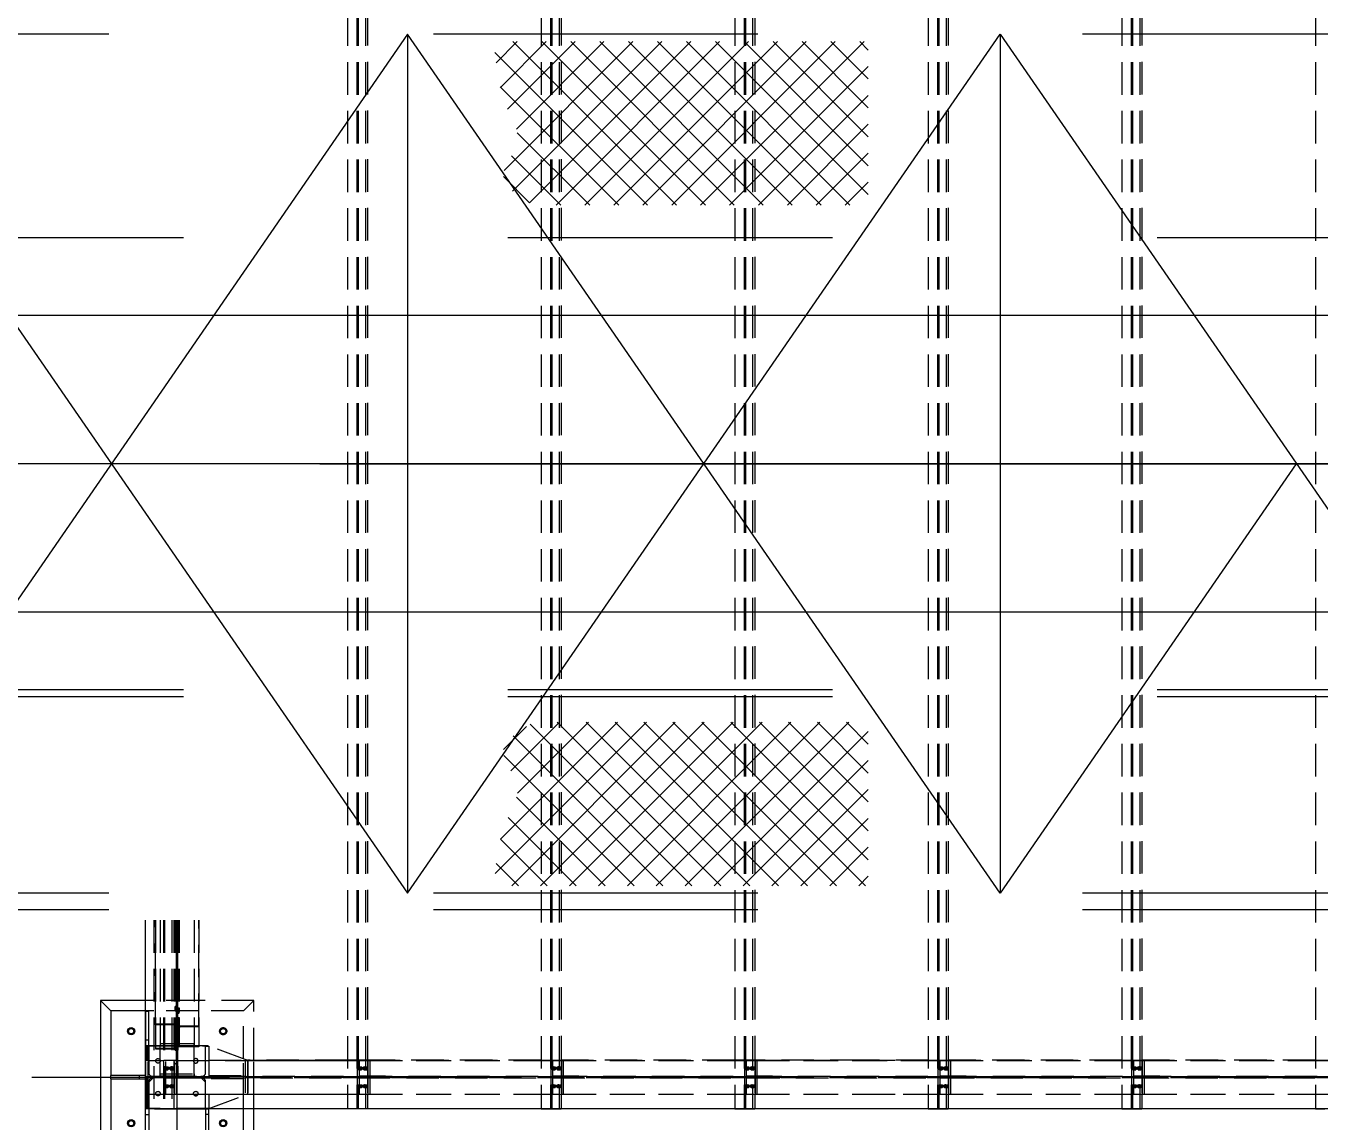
# Model space of a CAD drawing. Header units: millimetres. Extents: x 0 to 42050, y 0 to 29700.
# Drawn here: x 34969 to 35602, y 21353 to 21889 of the extents above; entities that cross this region are included whole.
import ezdxf

# ---------------------------------------------------------------- set-up
doc = ezdxf.new("R2010")
doc.units = ezdxf.units.MM
doc.header["$LTSCALE"] = 50
for name, pattern in [('CENTER2', [28.575, 19.05, -3.175, 3.175, -3.175]), ('HIDDEN2', [4.7625, 3.175, -1.5875]), ('PHANTOM2', [31.75, 15.875, -3.175, 3.175, -3.175, 3.175, -3.175])]:
    doc.linetypes.add(name, pattern=pattern)
for name, color, linetype in [('ESTRUTURA EXISTENTE', 7, 'Continuous'), ('EXISTENTE', 8, 'PHANTOM2'), ('SDM', 7, 'Continuous'), ('TC1', 8, 'CENTER2'), ('TDM', 2, 'Continuous'), ('TR', 7, 'Continuous')]:
    doc.layers.add(name, color=color, linetype=linetype)
doc.layers.add('HIDDEN', color=8, linetype='HIDDEN2', transparency=0.4)
pattern_1 = [(45, (-62428.823, -3999.764), (-7.0710678, 7.0710678), []), (135, (-62428.823, -3999.764), (-7.0710678, -7.0710678), [])]

# ---------------------------------------------------------------- blocks, each defined once
blk = doc.blocks.new('A$C0860f657')
at = {"layer": 'HIDDEN'}
for p, q in [((-19616.5, 3748.7), (-19616.5, -2559.3)), ((-19570.7, 3748.7), (-19570.7, -2559.3)), ((-19565.6, 3748.7), (-19565.6, -2559.3)), ((-19564.4, 3748.7), (-19564.4, -2559.3)), ((-19528.9, 3748.7), (-19528.9, -2559.3)), ((-18669.8, 3748.7), (-18669.8, -2559.3)), ((-18623.9, 3748.7), (-18623.9, -2559.3)), ((-18618.8, 3748.7), (-18618.8, -2559.3)), ((-18617.6, 3748.7), (-18617.6, -2559.3)), ((-18582.1, 3748.7), (-18582.1, -2559.3)), ((-17723, 3748.7), (-17723, -2559.3)), ((-17677.1, 3748.7), (-17677.1, -2559.3)), ((-17672.1, 3748.7), (-17672.1, -2559.3)), ((-17670.8, 3748.7), (-17670.8, -2559.3)), ((-17635.3, 3748.7), (-17635.3, -2559.3)), ((-16776.2, 3748.7), (-16776.2, -2559.3)), ((-16730.4, 3748.7), (-16730.4, -2559.3)), ((-16725.3, 3748.7), (-16725.3, -2559.3)), ((-16724.1, 3748.7), (-16724.1, -2559.3)), ((-16688.5, 3748.7), (-16688.5, -2559.3)), ((-15829.4, 3748.7), (-15829.4, -2559.3)), ((-15783.6, 3748.7), (-15783.6, -2559.3)), ((-15778.5, 3748.7), (-15778.5, -2559.3)), ((-15777.3, 3748.7), (-15777.3, -2559.3)), ((-15741.8, 3748.7), (-15741.8, -2559.3)), ((-14882.6, 3748.7), (-14882.6, -2559.3)), ((-19518.6, 3512.2), (-19518.6, -2322.8)), ((-18571.8, 3512.2), (-18571.8, -2322.8)), ((-17625, 3512.2), (-17625, -2322.8)), ((-16678.2, 3512.2), (-16678.2, -2322.8)), ((-15731.4, 3512.2), (-15731.4, -2322.8)), ((-20563.3, -1637.5), (-20563.3, -2559.3)), ((-20555.4, -2148.4), (-20555.4, -1637.5)), ((-20555.4, -1637.5), (-20555.4, -2265.7)), ((-20533.3, -1637.5), (-20533.3, -2241.3)), ((-20517.5, -1637.5), (-20517.5, -2559.3)), ((-20512.4, -1637.5), (-20512.4, -2559.3)), ((-20511.2, -1637.5), (-20511.2, -2559.3)), ((-20475.7, -1637.5), (-20475.7, -2559.3)), ((-20465.4, -1637.5), (-20465.4, -2322.8)), ((-20460.2, -1637.5), (-20460.2, -2338.6)), ((-20453.8, -2148.4), (-20453.8, -1637.5)), ((-20453.8, -2400.4), (-20453.8, -1637.5)), ((-20453.6, -1637.5), (-20453.6, -2383.9)), ((-20446, -2398.9), (-20446, -1637.5)), ((-20445.9, -2232.3), (-20445.9, -1637.5)), ((-20445.9, -1637.5), (-20445.9, -2400.4)), ((-20439.5, -1637.5), (-20439.5, -2247.3)), ((-20366.3, -1637.5), (-20366.3, -2249.8)), ((-20366.3, -1637.5), (-20366.3, -2241.3)), ((-20344.3, -2154.4), (-20344.3, -1637.5)), ((-20344.3, -1637.5), (-20344.3, -2154.4)), ((-20453.8, -1723.6), (-20445.9, -1723.6)), ((-20453.8, -1787.9), (-20445.9, -1787.9)), ((-20453.8, -1832.4), (-20445.9, -1832.4)), ((-20453.8, -1885.4), (-20445.9, -1885.4)), ((-20453.8, -1896.6), (-20445.9, -1896.6)), ((-20453.8, -1901), (-20445.9, -1901)), ((-20453.8, -1949.6), (-20445.9, -1949.6)), ((-20453.8, -1982.8), (-20460.2, -1982.8)), ((-20453.8, -2004.8), (-20460.2, -2004.8)), ((-20445.9, -1982.8), (-20453.8, -1982.8)), ((-20453.8, -1994.2), (-20445.9, -1994.2)), ((-20445.9, -2004.8), (-20453.8, -2004.8)), ((-20445.9, -2016.2), (-20453.8, -2016.2)), ((-20563.3, -2030.3), (-20605.5, -2030.3)), ((-20563.3, -2080.3), (-20605.5, -2080.3)), ((-20604.1, -2081.8), (-20588.2, -2081.8)), ((-20604.1, -2081.8), (-20604.1, -2222.8)), ((-20588.2, -2222.8), (-20588.2, -2081.8)), ((-20344.3, -2030.3), (-20563.3, -2030.3)), ((-20344.3, -2080.3), (-20563.3, -2080.3)), ((-20453.8, -2059.9), (-20460.2, -2059.9)), ((-20453.8, -2081.9), (-20460.2, -2081.9)), ((-20457, -2070.5), (-20453.8, -2070.5)), ((-20453.8, -2058.4), (-20445.9, -2058.4)), ((-20445.9, -2059.9), (-20453.8, -2059.9)), ((-20445.9, -2066.7), (-20453.8, -2066.7)), ((-20445.9, -2081.9), (-20453.8, -2081.9)), ((-20445.9, -2088.7), (-20453.8, -2088.7)), ((-20445.9, -2066.7), (-20439.5, -2066.7)), ((-20445.9, -2088.7), (-20439.5, -2088.7)), ((-20074.8, -2030.3), (-20344.3, -2030.3)), ((-20124.8, -2080.3), (-20344.3, -2080.3)), ((-20124.8, -2080.3), (-20074.8, -2030.3)), ((-20124.8, -2315.1), (-20124.8, -2080.3)), ((-20074.8, -2321.8), (-20074.8, -2030.3)), ((-20453.8, -2148.4), (-20555.4, -2148.4)), ((-20552.2, -2143.5), (-20466.6, -2143.5)), ((-20453.8, -2091.6), (-20439.5, -2091.6)), ((-20445.9, -2093.4), (-20453.8, -2093.4)), ((-20453.8, -2113.6), (-20439.5, -2113.6)), ((-20445.9, -2143.8), (-20453.8, -2143.8)), ((-20445.9, -2143.8), (-20439.5, -2143.8)), ((-20445.9, -2175.5), (-20460.2, -2175.5)), ((-20445.9, -2197.5), (-20460.2, -2197.5)), ((-20445.9, -2165.8), (-20453.8, -2165.8)), ((-20453.8, -2168.7), (-20439.5, -2168.7)), ((-20453.8, -2190.7), (-20439.5, -2190.7)), ((-20445.9, -2208.7), (-20453.8, -2208.7)), ((-20445.9, -2154.4), (-20366.3, -2154.4)), ((-20445.9, -2165.8), (-20439.5, -2165.8)), ((-20445.9, -2179.3), (-20442.7, -2179.3)), ((-20366.3, -2159.3), (-20433.1, -2159.3)), ((-20366.3, -2154.4), (-20344.3, -2154.4)), ((-20347.5, -2159.3), (-20366.3, -2159.3)), ((-20344.3, -2154.4), (-20344.3, -2156.9)), ((-20344.3, -2156.9), (-20344.3, -2251.3)), ((-20604.1, -2222.8), (-20588.2, -2222.8)), ((-20604.1, -2222.8), (-20604.1, -2252.8)), ((-20604.1, -2252.8), (-20603.8, -2252.8)), ((-20591.1, -2251.3), (-20603.8, -2251.3)), ((-20603.8, -2322.8), (-20603.8, -2251.3)), ((-20563.3, -2251.3), (-20603.8, -2251.3)), ((-20603.8, -2557.8), (-20603.8, -2252.8)), ((-20603.8, -2252.8), (-20603.8, -2252.8)), ((-20603.8, -2252.8), (-20588.4, -2252.8)), ((-20596.1, -2251.3), (-20563.3, -2251.3)), ((-20596.1, -2559.3), (-20596.1, -2251.3)), ((-20591.1, -2251.3), (-20591.1, -2322.8)), ((-20588.4, -2252.8), (-20588.4, -2384.3)), ((-20588.4, -2252.8), (-20588.2, -2252.8)), ((-20588.2, -2251.3), (-20588.2, -2222.8)), ((-20588.2, -2252.8), (-20588.2, -2251.3)), ((-20563.3, -2251.3), (-20298.8, -2251.3)), ((-20465.4, -2251.3), (-20563.3, -2251.3)), ((-20555.4, -2263.2), (-20453.8, -2263.2)), ((-20466.6, -2268.1), (-20552.2, -2268.1)), ((-20465.4, -2241.3), (-20533.3, -2241.3)), ((-20533.3, -2241.3), (-20533.3, -2251.3)), ((-20533.3, -2398.9), (-20533.3, -2251.3)), ((-20366.3, -2241.3), (-20465.4, -2241.3)), ((-20298.8, -2251.3), (-20465.4, -2251.3)), ((-20445.9, -2252.6), (-20460.2, -2252.6)), ((-20445.9, -2274.6), (-20460.2, -2274.6)), ((-20442.7, -2232.3), (-20445.9, -2232.3)), ((-20344.3, -2257.1), (-20445.9, -2257.1)), ((-20433.1, -2252.2), (-20347.5, -2252.2)), ((-20366.3, -2251.3), (-20366.3, -2241.3)), ((-20366.3, -2251.3), (-20366.3, -2249.8)), ((-20366.3, -2398.9), (-20366.3, -2251.3)), ((-20344.3, -2251.3), (-20344.3, -2257.1)), ((-20311.2, -2252.8), (-20295.8, -2252.8)), ((-20311.2, -2384.3), (-20311.2, -2252.8)), ((-20103.8, -2322.8), (-20298.8, -2251.3)), ((-20103.8, -2322.8), (-20298.8, -2251.3)), ((-20295.8, -2252.8), (-20295.8, -2557.8)), ((-20603.8, -2321.8), (-20591.1, -2321.8)), ((-20591.1, -2322.8), (-20603.8, -2322.8)), ((-20603.8, -2487.8), (-20603.8, -2322.8)), ((-20591.1, -2322.8), (-20563.3, -2322.8)), ((-20591.1, -2487.8), (-20591.1, -2322.8)), ((-20591.1, -2487.8), (-20591.1, -2322.8)), ((-20563.3, -2322.8), (-20514.4, -2322.8)), ((-20514.4, -2487.8), (-20514.4, -2322.8)), ((-20505.5, -2322.8), (-20514.4, -2322.8)), ((-20505.5, -2487.8), (-20505.5, -2322.8)), ((-20453.4, -2322.8), (-20505.5, -2322.8)), ((-20465.4, -2322.8), (-20465.4, -2487.8)), ((-20462.3, -2487.8), (-20462.3, -2322.8)), ((-20453.8, -2341.1), (-20457, -2341.1)), ((-20453.4, -2322.8), (-19616.5, -2322.8)), ((-20453.4, -2400.6), (-20453.4, -2322.8)), ((-20366.3, -2322.8), (-20366.3, -2317.3)), ((-20295.8, -2321.8), (-20103.8, -2321.8)), ((-20124.8, -2495.5), (-20124.8, -2315.1)), ((-20116.5, -2322.8), (-20116.5, -2487.8)), ((-20103.8, -2321.8), (-20106.5, -2321.8)), ((-19616.5, -2321.8), (-20103.8, -2321.8)), ((-20103.8, -2322.8), (-20103.8, -2321.8)), ((-20103.8, -2321.8), (-19616.5, -2321.8)), ((-20103.8, -2322.8), (-19616.5, -2322.8)), ((-20103.8, -2322.8), (-20103.8, -2322.8)), ((-20103.8, -2322.8), (-20103.8, -2487.8)), ((-20103.8, -2487.8), (-20103.8, -2322.8)), ((-20074.8, -2488.8), (-20074.8, -2321.8)), ((-19518.6, -2321.8), (-19616.5, -2321.8)), ((-19616.5, -2322.8), (-19518.6, -2322.8)), ((-19567.6, -2487.8), (-19567.6, -2322.8)), ((-19558.7, -2322.8), (-19567.6, -2322.8)), ((-19558.7, -2487.8), (-19558.7, -2322.8)), ((-19506.6, -2322.8), (-19558.7, -2322.8)), ((-18669.8, -2321.8), (-19518.6, -2321.8)), ((-19518.6, -2321.8), (-18669.8, -2321.8)), ((-19518.6, -2322.8), (-18669.8, -2322.8)), ((-19518.6, -2322.8), (-19518.6, -2487.8)), ((-19515.5, -2487.8), (-19515.5, -2322.8)), ((-19506.6, -2322.8), (-18669.8, -2322.8)), ((-19506.6, -2400.6), (-19506.6, -2322.8)), ((-18669.8, -2321.8), (-18571.8, -2321.8)), ((-18669.8, -2322.8), (-18571.8, -2322.8)), ((-18620.8, -2487.8), (-18620.8, -2322.8)), ((-18611.9, -2322.8), (-18620.8, -2322.8)), ((-18611.9, -2487.8), (-18611.9, -2322.8)), ((-18559.8, -2322.8), (-18611.9, -2322.8)), ((-17723, -2321.8), (-18571.8, -2321.8)), ((-18571.8, -2321.8), (-17723, -2321.8)), ((-18571.8, -2322.8), (-17723, -2322.8)), ((-18571.8, -2322.8), (-18571.8, -2487.8)), ((-18568.7, -2487.8), (-18568.7, -2322.8)), ((-18559.8, -2322.8), (-17723, -2322.8)), ((-18559.8, -2400.6), (-18559.8, -2322.8)), ((-17625, -2321.8), (-17723, -2321.8)), ((-17723, -2322.8), (-17625, -2322.8)), ((-17674, -2487.8), (-17674, -2322.8)), ((-17665.1, -2322.8), (-17674, -2322.8)), ((-17665.1, -2487.8), (-17665.1, -2322.8)), ((-17613, -2322.8), (-17665.1, -2322.8)), ((-17097.3, -2321.8), (-17625, -2321.8)), ((-17625, -2321.8), (-17097.3, -2321.8)), ((-17625, -2322.8), (-16776.2, -2322.8)), ((-17625, -2322.8), (-17625, -2487.8)), ((-17621.9, -2487.8), (-17621.9, -2322.8)), ((-17613, -2322.8), (-16776.2, -2322.8)), ((-17613, -2400.6), (-17613, -2322.8)), ((-16776.2, -2321.8), (-17097.3, -2321.8)), ((-17097.3, -2321.8), (-16776.2, -2321.8)), ((-16776.2, -2321.8), (-16678.2, -2321.8)), ((-16776.2, -2322.8), (-16678.2, -2322.8)), ((-16727.3, -2487.8), (-16727.3, -2322.8)), ((-16718.3, -2322.8), (-16727.3, -2322.8)), ((-16718.3, -2487.8), (-16718.3, -2322.8)), ((-16666.2, -2322.8), (-16718.3, -2322.8)), ((-15829.4, -2321.8), (-16678.2, -2321.8)), ((-16678.2, -2321.8), (-15829.4, -2321.8)), ((-16678.2, -2322.8), (-15829.4, -2322.8)), ((-16678.2, -2322.8), (-16678.2, -2487.8)), ((-16675.1, -2487.8), (-16675.1, -2322.8)), ((-16666.2, -2322.8), (-15829.4, -2322.8)), ((-16666.2, -2400.6), (-16666.2, -2322.8)), ((-15829.4, -2321.8), (-15731.4, -2321.8)), ((-15829.4, -2322.8), (-15731.4, -2322.8)), ((-15780.5, -2487.8), (-15780.5, -2322.8)), ((-15771.5, -2322.8), (-15780.5, -2322.8)), ((-15771.5, -2487.8), (-15771.5, -2322.8)), ((-15719.4, -2322.8), (-15771.5, -2322.8)), ((-14882.6, -2321.8), (-15731.4, -2321.8)), ((-15731.4, -2321.8), (-14882.6, -2321.8)), ((-15731.4, -2322.8), (-14882.6, -2322.8)), ((-15731.4, -2322.8), (-15731.4, -2487.8)), ((-15728.4, -2487.8), (-15728.4, -2322.8)), ((-15719.4, -2322.8), (-14882.6, -2322.8)), ((-15719.4, -2400.6), (-15719.4, -2322.8)), ((-14882.6, -2321.8), (-14784.7, -2321.8)), ((-14882.6, -2322.8), (-14784.7, -2322.8)), ((-20603.8, -2397.4), (-20633.8, -2397.4)), ((-20591.1, -2402.2), (-8765.5, -2402.2)), ((-20386.6, -2402.2), (-20591.1, -2402.2)), ((-20572.3, -2400.4), (-20327.3, -2400.4)), ((-20533.3, -2388.9), (-20366.3, -2388.9)), ((-20533.3, -2398.9), (-20366.3, -2398.9)), ((-20509, -2354.6), (-20495.3, -2354.6)), ((-20509, -2368.6), (-20495.3, -2368.6)), ((-20505.5, -2410.1), (-20505.5, -2400.6)), ((-20477.3, -2400.6), (-20505.5, -2400.6)), ((-20483.4, -2354.6), (-20469.7, -2354.6)), ((-20483.4, -2368.6), (-20469.7, -2368.6)), ((-20477.3, -2410.1), (-20477.3, -2400.6)), ((-20388.4, -2400.6), (-20477.3, -2400.6)), ((-20445.9, -2400.4), (-20453.8, -2400.4)), ((-20453.6, -2383.9), (-20453.6, -2391)), ((-20446, -2383.9), (-20453.6, -2383.9)), ((-20453.6, -2391), (-20453.6, -2398.9)), ((-20453.4, -2410.1), (-20453.4, -2400.6)), ((-20446, -2391), (-20446, -2383.9)), ((-20446, -2398.9), (-20446, -2391)), ((-20388.4, -2410.1), (-20388.4, -2400.6)), ((-20378.2, -2400.6), (-20388.4, -2400.6)), ((-20386.6, -2402.1), (-20386.6, -2408.5)), ((-20116.5, -2402.1), (-20386.6, -2402.1)), ((-20378.2, -2410.1), (-20378.2, -2400.6)), ((-20366.3, -2388.9), (-20366.3, -2398.9)), ((-20295.8, -2397.4), (-20124.8, -2397.4)), ((-20295.8, -2401.5), (-20287.9, -2401.5)), ((-20287.9, -2401.5), (-20280.8, -2401.5)), ((-8920.3, -2401.5), (-20280.8, -2401.5)), ((-20280.8, -2401.5), (-20280.8, -2409.1)), ((-20265.8, -2413.3), (-20265.8, -2397.4)), ((-19562.3, -2354.6), (-19548.5, -2354.6)), ((-19562.3, -2368.6), (-19548.5, -2368.6)), ((-19558.7, -2410.1), (-19558.7, -2400.6)), ((-19530.5, -2400.6), (-19558.7, -2400.6)), ((-19536.6, -2354.6), (-19522.9, -2354.6)), ((-19536.6, -2368.6), (-19522.9, -2368.6)), ((-19530.5, -2410.1), (-19530.5, -2400.6)), ((-19441.7, -2400.6), (-19530.5, -2400.6)), ((-19506.6, -2410.1), (-19506.6, -2400.6)), ((-19441.7, -2410.1), (-19441.7, -2400.6)), ((-19431.4, -2400.6), (-19441.7, -2400.6)), ((-19431.4, -2410.1), (-19431.4, -2400.6)), ((-18615.5, -2354.6), (-18601.8, -2354.6)), ((-18615.5, -2368.6), (-18601.8, -2368.6)), ((-18611.9, -2410.1), (-18611.9, -2400.6)), ((-18583.7, -2400.6), (-18611.9, -2400.6)), ((-18589.8, -2354.6), (-18576.1, -2354.6)), ((-18589.8, -2368.6), (-18576.1, -2368.6)), ((-18583.7, -2410.1), (-18583.7, -2400.6)), ((-18494.9, -2400.6), (-18583.7, -2400.6)), ((-18559.8, -2410.1), (-18559.8, -2400.6)), ((-18494.9, -2410.1), (-18494.9, -2400.6)), ((-18484.6, -2400.6), (-18494.9, -2400.6)), ((-18484.6, -2410.1), (-18484.6, -2400.6)), ((-17668.7, -2354.6), (-17655, -2354.6)), ((-17668.7, -2368.6), (-17655, -2368.6)), ((-17665.1, -2410.1), (-17665.1, -2400.6)), ((-17636.9, -2400.6), (-17665.1, -2400.6)), ((-17643, -2354.6), (-17629.3, -2354.6)), ((-17643, -2368.6), (-17629.3, -2368.6)), ((-17636.9, -2410.1), (-17636.9, -2400.6)), ((-17548.1, -2400.6), (-17636.9, -2400.6)), ((-17613, -2410.1), (-17613, -2400.6)), ((-17548.1, -2410.1), (-17548.1, -2400.6)), ((-17537.8, -2400.6), (-17548.1, -2400.6)), ((-17537.8, -2410.1), (-17537.8, -2400.6)), ((-16721.9, -2354.6), (-16708.2, -2354.6)), ((-16721.9, -2368.6), (-16708.2, -2368.6)), ((-16718.3, -2410.1), (-16718.3, -2400.6)), ((-16690.1, -2400.6), (-16718.3, -2400.6)), ((-16696.2, -2354.6), (-16682.5, -2354.6)), ((-16696.2, -2368.6), (-16682.5, -2368.6)), ((-16690.1, -2410.1), (-16690.1, -2400.6)), ((-16601.3, -2400.6), (-16690.1, -2400.6)), ((-16666.2, -2410.1), (-16666.2, -2400.6)), ((-16601.3, -2410.1), (-16601.3, -2400.6)), ((-16591, -2400.6), (-16601.3, -2400.6)), ((-16591, -2410.1), (-16591, -2400.6)), ((-15775.1, -2354.6), (-15761.4, -2354.6)), ((-15775.1, -2368.6), (-15761.4, -2368.6)), ((-15771.5, -2410.1), (-15771.5, -2400.6)), ((-15743.4, -2400.6), (-15771.5, -2400.6)), ((-15749.5, -2354.6), (-15735.8, -2354.6)), ((-15749.5, -2368.6), (-15735.8, -2368.6)), ((-15743.4, -2410.1), (-15743.4, -2400.6)), ((-15654.5, -2400.6), (-15743.4, -2400.6)), ((-15719.4, -2410.1), (-15719.4, -2400.6)), ((-15654.5, -2410.1), (-15654.5, -2400.6)), ((-15644.2, -2400.6), (-15654.5, -2400.6)), ((-15644.2, -2410.1), (-15644.2, -2400.6)), ((-20633.8, -2413.3), (-20603.8, -2413.3)), ((-8765.5, -2408.4), (-20591.1, -2408.4)), ((-20588.4, -2430.3), (-20568.4, -2410.3)), ((-20588.4, -2426.4), (-20588.4, -2557.8)), ((-20588.4, -2557.8), (-20588.4, -2430.3)), ((-20327.3, -2410.3), (-20572.3, -2410.3)), ((-20509, -2442.1), (-20495.3, -2442.1)), ((-20509, -2456.1), (-20495.3, -2456.1)), ((-20477.3, -2410.1), (-20505.5, -2410.1)), ((-20483.4, -2442.1), (-20469.7, -2442.1)), ((-20483.4, -2456.1), (-20469.7, -2456.1)), ((-20388.4, -2410.1), (-20477.3, -2410.1)), ((-20453.4, -2487.8), (-20453.4, -2410.1)), ((-20378.2, -2410.1), (-20388.4, -2410.1)), ((-20386.6, -2408.5), (-20116.5, -2408.5)), ((-20331.2, -2410.3), (-20311.2, -2430.3)), ((-20311.2, -2557.8), (-20311.2, -2426.4)), ((-20287.9, -2409.1), (-20295.8, -2409.1)), ((-20124.8, -2413.3), (-20295.8, -2413.3)), ((-20280.8, -2409.1), (-20287.9, -2409.1)), ((-20280.8, -2409.1), (-8920.3, -2409.1)), ((-19562.3, -2442.1), (-19548.5, -2442.1)), ((-19562.3, -2456.1), (-19548.5, -2456.1)), ((-19530.5, -2410.1), (-19558.7, -2410.1)), ((-19536.6, -2442.1), (-19522.9, -2442.1)), ((-19536.6, -2456.1), (-19522.9, -2456.1)), ((-19441.7, -2410.1), (-19530.5, -2410.1)), ((-19506.6, -2487.8), (-19506.6, -2410.1)), ((-19431.4, -2410.1), (-19441.7, -2410.1)), ((-18615.5, -2442.1), (-18601.8, -2442.1)), ((-18615.5, -2456.1), (-18601.8, -2456.1)), ((-18583.7, -2410.1), (-18611.9, -2410.1)), ((-18589.8, -2442.1), (-18576.1, -2442.1)), ((-18589.8, -2456.1), (-18576.1, -2456.1)), ((-18494.9, -2410.1), (-18583.7, -2410.1)), ((-18559.8, -2487.8), (-18559.8, -2410.1)), ((-18484.6, -2410.1), (-18494.9, -2410.1)), ((-17668.7, -2442.1), (-17655, -2442.1)), ((-17668.7, -2456.1), (-17655, -2456.1)), ((-17636.9, -2410.1), (-17665.1, -2410.1)), ((-17643, -2442.1), (-17629.3, -2442.1)), ((-17643, -2456.1), (-17629.3, -2456.1)), ((-17548.1, -2410.1), (-17636.9, -2410.1)), ((-17613, -2487.8), (-17613, -2410.1)), ((-17537.8, -2410.1), (-17548.1, -2410.1)), ((-16721.9, -2442.1), (-16708.2, -2442.1)), ((-16721.9, -2456.1), (-16708.2, -2456.1)), ((-16690.1, -2410.1), (-16718.3, -2410.1)), ((-16696.2, -2442.1), (-16682.5, -2442.1)), ((-16696.2, -2456.1), (-16682.5, -2456.1)), ((-16601.3, -2410.1), (-16690.1, -2410.1)), ((-16666.2, -2487.8), (-16666.2, -2410.1)), ((-16591, -2410.1), (-16601.3, -2410.1)), ((-15775.1, -2442.1), (-15761.4, -2442.1)), ((-15775.1, -2456.1), (-15761.4, -2456.1)), ((-15743.4, -2410.1), (-15771.5, -2410.1)), ((-15749.5, -2442.1), (-15735.8, -2442.1)), ((-15749.5, -2456.1), (-15735.8, -2456.1)), ((-15654.5, -2410.1), (-15743.4, -2410.1)), ((-15719.4, -2487.8), (-15719.4, -2410.1)), ((-15644.2, -2410.1), (-15654.5, -2410.1)), ((-20591.1, -2487.8), (-20603.8, -2487.8)), ((-20603.8, -2487.8), (-20603.8, -2559.3)), ((-20591.1, -2488.8), (-20603.8, -2488.8)), ((-20591.1, -2487.8), (-20563.3, -2487.8)), ((-20591.1, -2559.3), (-20591.1, -2487.8)), ((-20563.3, -2487.8), (-20514.4, -2487.8)), ((-20514.4, -2487.8), (-20505.5, -2487.8)), ((-20505.5, -2487.8), (-20453.4, -2487.8)), ((-20465.4, -2487.8), (-20465.4, -2559.3)), ((-20453.4, -2487.8), (-19616.5, -2487.8)), ((-20298.8, -2559.3), (-20103.8, -2487.8)), ((-20298.8, -2559.3), (-20103.8, -2487.8)), ((-20295.8, -2488.8), (-20106.5, -2488.8)), ((-20124.8, -2559.3), (-20124.8, -2495.5)), ((-20106.5, -2488.8), (-20103.8, -2488.8)), ((-20103.8, -2487.8), (-20103.8, -2487.8)), ((-20103.8, -2487.8), (-20103.8, -2487.8)), ((-20103.8, -2488.8), (-20103.8, -2487.8)), ((-20103.8, -2488.8), (-19616.5, -2488.8)), ((-20074.8, -2559.3), (-20074.8, -2488.8)), ((-19616.5, -2487.8), (-19567.6, -2487.8)), ((-19616.5, -2488.8), (-19518.6, -2488.8)), ((-19567.6, -2487.8), (-19558.7, -2487.8)), ((-19558.7, -2487.8), (-19506.6, -2487.8)), ((-19518.6, -2487.8), (-19518.6, -2559.3)), ((-19518.6, -2488.8), (-18669.8, -2488.8)), ((-19506.6, -2487.8), (-18669.8, -2487.8)), ((-18669.8, -2487.8), (-18620.8, -2487.8)), ((-18669.8, -2488.8), (-18571.8, -2488.8)), ((-18620.8, -2487.8), (-18611.9, -2487.8)), ((-18611.9, -2487.8), (-18559.8, -2487.8)), ((-18571.8, -2487.8), (-18571.8, -2559.3)), ((-18571.8, -2488.8), (-17723, -2488.8)), ((-18559.8, -2487.8), (-17723, -2487.8)), ((-17723, -2487.8), (-17674, -2487.8)), ((-17723, -2488.8), (-17625, -2488.8)), ((-17674, -2487.8), (-17665.1, -2487.8)), ((-17665.1, -2487.8), (-17613, -2487.8)), ((-17625, -2487.8), (-17625, -2559.3)), ((-17625, -2488.8), (-17097.3, -2488.8)), ((-17613, -2487.8), (-16776.2, -2487.8)), ((-17097.3, -2488.8), (-16776.2, -2488.8)), ((-16776.2, -2487.8), (-16727.3, -2487.8)), ((-16776.2, -2488.8), (-16678.2, -2488.8)), ((-16727.3, -2487.8), (-16718.3, -2487.8)), ((-16718.3, -2487.8), (-16666.2, -2487.8)), ((-16678.2, -2487.8), (-16678.2, -2559.3)), ((-16678.2, -2488.8), (-15829.4, -2488.8)), ((-16666.2, -2487.8), (-15829.4, -2487.8)), ((-15829.4, -2487.8), (-15780.5, -2487.8)), ((-15829.4, -2488.8), (-15731.4, -2488.8)), ((-15780.5, -2487.8), (-15771.5, -2487.8)), ((-15771.5, -2487.8), (-15719.4, -2487.8)), ((-15731.4, -2487.8), (-15731.4, -2559.3)), ((-15731.4, -2488.8), (-14882.6, -2488.8)), ((-15719.4, -2487.8), (-14882.6, -2487.8)), ((-14882.6, -2487.8), (-14833.7, -2487.8)), ((-14882.6, -2488.8), (-14784.7, -2488.8)), ((-20604.1, -2559.3), (-20604.1, -2557.8)), ((-20604.1, -2557.8), (-20603.8, -2557.8)), ((-20603.8, -2557.8), (-20603.8, -2557.8)), ((-20588.4, -2557.8), (-20603.8, -2557.8)), ((-20295.6, -2557.8), (-20588.4, -2557.8)), ((-20588.2, -2557.8), (-20588.2, -2559.3)), ((-20311.5, -2557.8), (-20311.5, -2559.3)), ((-20295.8, -2557.8), (-20311.2, -2557.8)), ((-20295.6, -2558.1), (-20295.6, -2557.8)), ((-20295.6, -2559.3), (-20295.6, -2558.1)), ((-18669.8, -2559.3), (-18623.9, -2559.3)), ((-18623.9, -2559.3), (-18615.7, -2559.3)), ((-18615.7, -2559.3), (-18615.4, -2559.3)), ((-18615.4, -2559.3), (-18581.4, -2559.3)), ((-18581.4, -2559.3), (-18571.8, -2559.3)), ((-17723, -2559.3), (-17677.1, -2559.3)), ((-17677.1, -2559.3), (-17668.9, -2559.3)), ((-17668.9, -2559.3), (-17668.6, -2559.3)), ((-17668.6, -2559.3), (-17634.6, -2559.3)), ((-17634.6, -2559.3), (-17625, -2559.3)), ((-16776.2, -2559.3), (-16730.4, -2559.3)), ((-16730.4, -2559.3), (-16722.2, -2559.3)), ((-16722.2, -2559.3), (-16721.8, -2559.3)), ((-16721.8, -2559.3), (-16687.9, -2559.3)), ((-16687.9, -2559.3), (-16678.2, -2559.3)), ((-15829.4, -2559.3), (-15783.6, -2559.3)), ((-15783.6, -2559.3), (-15775.4, -2559.3)), ((-15775.4, -2559.3), (-15775, -2559.3)), ((-15775, -2559.3), (-15741.1, -2559.3)), ((-15741.1, -2559.3), (-15731.4, -2559.3)), ((-14882.6, -2559.3), (-14836.8, -2559.3))]:
    blk.add_line(p, q, dxfattribs=at)
for centre, radius in [((-20224.8, -2180.3), 17.5), ((-20224.8, -2180.3), 16), ((-20224.8, -2180.3), 13), ((-20543.8, -2325.3), 11), ((-20543.8, -2485.3), 11), ((-20358.8, -2485.3), 11)]:
    blk.add_circle(centre, radius, dxfattribs=at)
for centre, radius, start, end in [((-20358.8, -2325.3), 11, 166.86344, 40.84127), ((-20358.8, -2325.3), 11, 40.85486, 166.86341), ((-20358.8, -2325.3), 11, 13.13656, 166.86344), ((-20572.3, -2384.3), 16.1, 180, 270), ((-20327.3, -2384.3), 16.1, 270, 360), ((-20572.3, -2426.4), 16.1, 90, 180), ((-20327.3, -2426.4), 16.1, 0, 90), ((-20358.8, -2485.3), 11, 193.13656, 346.86344)]:
    blk.add_arc(centre, radius, start, end, dxfattribs=at)
at = {"layer": 'HIDDEN', "extrusion": (0, 0, -1)}
for centre, major_axis, ratio, start_param, end_param in [((-20460.2, -1993.8), (0, 11), 0.000001, -3.380968, 2.902217), ((-20460.2, -2070.9), (0, 11), 0.000001, -3.380968, 2.902217), ((-20457, -2072.9), (-3.2, 0), 0.766397, 0.000002, 1.570798), ((-20445.9, -2077.7), (0, 11), 0.000001, -4.648637, 1.634548), ((-20552.2, -2145.9), (-3.2, 0), 0.766397, 0.000002, 1.570798), ((-20445.9, -2154.8), (0, 11), 0.000001, -4.648637, 1.634548), ((-20442.7, -2181.7), (3.2, 0), 0.766397, -1.570796, 0), ((-20347.5, -2156.9), (3.2, 0), 0.766397, 0.000002, 1.570798), ((-20552.2, -2265.7), (-3.2, 0), 0.766397, -1.570796, 0), ((-20442.7, -2229.8), (3.2, 0), 0.766397, 0.000002, 1.570798), ((-20347.5, -2254.7), (3.2, 0), 0.766397, -1.570796, 0), ((-20457, -2338.6), (-3.2, 0), 0.766397, -1.570796, 0), ((-20504.3, -2361.6), (0, 7), 0.34202, -4.712389, 1.570796), ((-20504.3, -2361.6), (0, -7), 0.34202, -3.141592653589791, 3.141592653589795), ((-20478.6, -2361.6), (0, 7), 0.34202, -4.712389, 1.570796), ((-20478.6, -2361.6), (0, -7), 0.34202, -3.141592653589791, 3.141592653589795), ((-20386.6, -2392.4), (28.7, 0), 0.34202, 1.570779, 1.570796), ((-19557.5, -2361.6), (0, 7), 0.34202, -4.712389, 1.570796), ((-19557.5, -2361.6), (0, -7), 0.34202, -3.141592653589791, 3.141592653589795), ((-19531.8, -2361.6), (0, 7), 0.34202, -4.712389, 1.570796), ((-19531.8, -2361.6), (0, -7), 0.34202, -3.141592653589791, 3.141592653589795), ((-18610.7, -2361.6), (0, 7), 0.34202, -4.712389, 1.570796), ((-18610.7, -2361.6), (0, -7), 0.34202, -3.141592653589791, 3.141592653589795), ((-18585, -2361.6), (0, 7), 0.34202, -4.712389, 1.570796), ((-18585, -2361.6), (0, -7), 0.34202, -3.141592653589791, 3.141592653589795), ((-17663.9, -2361.6), (0, 7), 0.34202, -4.712389, 1.570796), ((-17663.9, -2361.6), (0, -7), 0.34202, -3.141592653589791, 3.141592653589795), ((-17638.3, -2361.6), (0, 7), 0.34202, -4.712389, 1.570796), ((-17638.3, -2361.6), (0, -7), 0.34202, -3.141592653589791, 3.141592653589795), ((-16717.1, -2361.6), (0, 7), 0.34202, -4.712389, 1.570796), ((-16717.1, -2361.6), (0, -7), 0.34202, -3.141592653589791, 3.141592653589795), ((-16691.5, -2361.6), (0, 7), 0.34202, -4.712389, 1.570796), ((-16691.5, -2361.6), (0, -7), 0.34202, -3.141592653589791, 3.141592653589795), ((-15770.3, -2361.6), (0, 7), 0.34202, -4.712389, 1.570796), ((-15770.3, -2361.6), (0, -7), 0.34202, -3.141592653589791, 3.141592653589795), ((-15744.7, -2361.6), (0, 7), 0.34202, -4.712389, 1.570796), ((-15744.7, -2361.6), (0, -7), 0.34202, -3.141592653589791, 3.141592653589795), ((-20504.3, -2449.1), (0, 7), 0.34202, -4.712389, 1.570796), ((-20504.3, -2449.1), (0, -7), 0.34202, -3.141592653589791, 3.141592653589795), ((-20478.6, -2449.1), (0, 7), 0.34202, -4.712389, 1.570796), ((-20478.6, -2449.1), (0, -7), 0.34202, -3.141592653589791, 3.141592653589795), ((-19557.5, -2449.1), (0, 7), 0.34202, -4.712389, 1.570796), ((-19557.5, -2449.1), (0, -7), 0.34202, -3.141592653589791, 3.141592653589795), ((-19531.8, -2449.1), (0, 7), 0.34202, -4.712389, 1.570796), ((-19531.8, -2449.1), (0, -7), 0.34202, -3.141592653589791, 3.141592653589795), ((-18610.7, -2449.1), (0, 7), 0.34202, -4.712389, 1.570796), ((-18610.7, -2449.1), (0, -7), 0.34202, -3.141592653589791, 3.141592653589795), ((-18585, -2449.1), (0, 7), 0.34202, -4.712389, 1.570796), ((-18585, -2449.1), (0, -7), 0.34202, -3.141592653589791, 3.141592653589795), ((-17663.9, -2449.1), (0, 7), 0.34202, -4.712389, 1.570796), ((-17663.9, -2449.1), (0, -7), 0.34202, -3.141592653589791, 3.141592653589795), ((-17638.3, -2449.1), (0, 7), 0.34202, -4.712389, 1.570796), ((-17638.3, -2449.1), (0, -7), 0.34202, -3.141592653589791, 3.141592653589795), ((-16717.1, -2449.1), (0, 7), 0.34202, -4.712389, 1.570796), ((-16717.1, -2449.1), (0, -7), 0.34202, -3.141592653589791, 3.141592653589795), ((-16691.5, -2449.1), (0, 7), 0.34202, -4.712389, 1.570796), ((-16691.5, -2449.1), (0, -7), 0.34202, -3.141592653589791, 3.141592653589795), ((-15770.3, -2449.1), (0, 7), 0.34202, -4.712389, 1.570796), ((-15770.3, -2449.1), (0, -7), 0.34202, -3.141592653589791, 3.141592653589795), ((-15744.7, -2449.1), (0, 7), 0.34202, -4.712389, 1.570796), ((-15744.7, -2449.1), (0, -7), 0.34202, -3.141592653589791, 3.141592653589795)]:
    blk.add_ellipse(centre, major_axis=major_axis, ratio=ratio, start_param=start_param, end_param=end_param, dxfattribs=at)
at = {"layer": 'HIDDEN'}
for centre, major_axis, ratio, start_param, end_param in [((-20453.8, -1993.8), (0, 11), 0.000001, -2.902217, 3.380968), ((-20453.8, -2070.9), (0, 11), 0.000001, -2.902217, 3.380968), ((-20439.5, -2077.7), (0, -11), 0.000001, -4.776141, 1.507044), ((-20466.6, -2138.6), (6.4, 0), 0.766397, -1.570798, -0.000002), ((-20439.5, -2154.8), (0, -11), 0.000001, -4.776141, 1.507044), ((-20433.1, -2164.2), (-6.4, 0), 0.766397, -1.570798, -0.000002), ((-20466.6, -2273), (-6.4, 0), 0.766397, -3.141593, -1.570796), ((-20433.1, -2247.3), (6.4, 0), 0.766397, -3.141593, -1.570796), ((-20509, -2361.6), (0, -7), 0.34202, -4.712389, 1.570796), ((-20495.3, -2361.6), (0, -7), 0.34202, -3.141592653589795, 3.141592653589791), ((-20483.4, -2361.6), (0, -7), 0.34202, -4.712389, 1.570796), ((-20469.7, -2361.6), (0, -7), 0.34202, -3.141592653589795, 3.141592653589791), ((-19562.3, -2361.6), (0, -7), 0.34202, -4.712389, 1.570796), ((-19548.5, -2361.6), (0, -7), 0.34202, -3.141592653589795, 3.141592653589791), ((-19536.6, -2361.6), (0, -7), 0.34202, -4.712389, 1.570796), ((-19522.9, -2361.6), (0, -7), 0.34202, -3.141592653589795, 3.141592653589791), ((-18615.5, -2361.6), (0, -7), 0.34202, -4.712389, 1.570796), ((-18601.8, -2361.6), (0, -7), 0.34202, -3.141592653589795, 3.141592653589791), ((-18589.8, -2361.6), (0, -7), 0.34202, -4.712389, 1.570796), ((-18576.1, -2361.6), (0, -7), 0.34202, -3.141592653589795, 3.141592653589791), ((-17668.7, -2361.6), (0, -7), 0.34202, -4.712389, 1.570796), ((-17655, -2361.6), (0, -7), 0.34202, -3.141592653589795, 3.141592653589791), ((-17643, -2361.6), (0, -7), 0.34202, -4.712389, 1.570796), ((-17629.3, -2361.6), (0, -7), 0.34202, -3.141592653589795, 3.141592653589791), ((-16721.9, -2361.6), (0, -7), 0.34202, -4.712389, 1.570796), ((-16708.2, -2361.6), (0, -7), 0.34202, -3.141592653589795, 3.141592653589791), ((-16696.2, -2361.6), (0, -7), 0.34202, -4.712389, 1.570796), ((-16682.5, -2361.6), (0, -7), 0.34202, -3.141592653589795, 3.141592653589791), ((-15775.1, -2361.6), (0, -7), 0.34202, -4.712389, 1.570796), ((-15761.4, -2361.6), (0, -7), 0.34202, -3.141592653589795, 3.141592653589791), ((-15749.5, -2361.6), (0, -7), 0.34202, -4.712389, 1.570796), ((-15735.8, -2361.6), (0, -7), 0.34202, -3.141592653589795, 3.141592653589791), ((-20509, -2449.1), (0, -7), 0.34202, -4.712389, 1.570796), ((-20495.3, -2449.1), (0, -7), 0.34202, -3.141592653589795, 3.141592653589791), ((-20483.4, -2449.1), (0, -7), 0.34202, -4.712389, 1.570796), ((-20469.7, -2449.1), (0, -7), 0.34202, -3.141592653589795, 3.141592653589791), ((-19562.3, -2449.1), (0, -7), 0.34202, -4.712389, 1.570796), ((-19548.5, -2449.1), (0, -7), 0.34202, -3.141592653589795, 3.141592653589791), ((-19536.6, -2449.1), (0, -7), 0.34202, -4.712389, 1.570796), ((-19522.9, -2449.1), (0, -7), 0.34202, -3.141592653589795, 3.141592653589791), ((-18615.5, -2449.1), (0, -7), 0.34202, -4.712389, 1.570796), ((-18601.8, -2449.1), (0, -7), 0.34202, -3.141592653589795, 3.141592653589791), ((-18589.8, -2449.1), (0, -7), 0.34202, -4.712389, 1.570796), ((-18576.1, -2449.1), (0, -7), 0.34202, -3.141592653589795, 3.141592653589791), ((-17668.7, -2449.1), (0, -7), 0.34202, -4.712389, 1.570796), ((-17655, -2449.1), (0, -7), 0.34202, -3.141592653589795, 3.141592653589791), ((-17643, -2449.1), (0, -7), 0.34202, -4.712389, 1.570796), ((-17629.3, -2449.1), (0, -7), 0.34202, -3.141592653589795, 3.141592653589791), ((-16721.9, -2449.1), (0, -7), 0.34202, -4.712389, 1.570796), ((-16708.2, -2449.1), (0, -7), 0.34202, -3.141592653589795, 3.141592653589791), ((-16696.2, -2449.1), (0, -7), 0.34202, -4.712389, 1.570796), ((-16682.5, -2449.1), (0, -7), 0.34202, -3.141592653589795, 3.141592653589791), ((-15775.1, -2449.1), (0, -7), 0.34202, -4.712389, 1.570796), ((-15761.4, -2449.1), (0, -7), 0.34202, -3.141592653589795, 3.141592653589791), ((-15749.5, -2449.1), (0, -7), 0.34202, -4.712389, 1.570796), ((-15735.8, -2449.1), (0, -7), 0.34202, -3.141592653589795, 3.141592653589791)]:
    blk.add_ellipse(centre, major_axis=major_axis, ratio=ratio, start_param=start_param, end_param=end_param, dxfattribs=at)
blk.add_rational_spline([(-20132.2, -2402.2), (-20259.4, -2402.2), (-20386.6, -2402.2)], [1.00076506346, 1.00076324525, 1.00075963676], degree=2, dxfattribs=at)
at = {"layer": 'TC1'}
for p, q in [((-20449.8, -3115.9), (-20449.8, -1637.5)), ((-21160.4, -2405.3), (3494.6, -2405.3))]:
    blk.add_line(p, q, dxfattribs=at)
blk = doc.blocks.new('A$Cb39763ff')
at = {"layer": 'ESTRUTURA EXISTENTE'}
for p, q in [((-23996.1, 2346), (-23996.1, 3267.8)), ((-24215.5, 2875), (-24165.5, 2825)), ((-23996.1, 2875), (-24215.5, 2875)), ((-24215.5, 2875), (-24215.5, 2125)), ((-24165.5, 2825), (-24165.5, 2507.9)), ((-23996.1, 2825), (-24165.5, 2825)), ((-24165.5, 2492), (-24165.5, 2507.9)), ((-24024.5, 2507.9), (-24165.5, 2507.9)), ((-24165.5, 2492), (-24024.5, 2492)), ((-24165.5, 2492), (-24165.5, 2175)), ((-24024.5, 2492), (-24024.5, 2507.9)), ((-23996.1, 2507.9), (-24024.5, 2507.9)), ((-24024.5, 2492), (-23996.1, 2492)), ((-18176.2, 2346), (-23996.1, 2346)), ((-23994.8, 2317.5), (-23994.8, 2346)), ((-23978.9, 2346), (-23978.9, 2317.5)), ((-23951.8, 2346), (-23689.5, 2346)), ((-23702.2, 2346), (-23702.2, 2317.5)), ((-23689.5, 2346), (-23689.5, 2346)), ((-23686.3, 2317.5), (-23686.3, 2346)), ((-23515.5, 2175), (-23515.5, 2346)), ((-23465.5, 2125), (-23465.5, 2346)), ((-23994.8, 2176.5), (-23994.8, 2317.5)), ((-23994.8, 2317.5), (-23978.9, 2317.5)), ((-23978.9, 2317.5), (-23978.9, 2176.5)), ((-23686.3, 2317.5), (-23702.2, 2317.5)), ((-23702.2, 2317.5), (-23702.2, 2176.5)), ((-23686.3, 2176.5), (-23686.3, 2317.5))]:
    blk.add_line(p, q, dxfattribs=at)
for centre, radius in [((-24065.5, 2725), 17.5), ((-24065.5, 2725), 16), ((-24065.5, 2725), 13), ((-24065.5, 2275), 17.5), ((-24065.5, 2275), 16), ((-24065.5, 2275), 13), ((-23615.5, 2275), 17.5), ((-23615.5, 2275), 16), ((-23615.5, 2275), 13)]:
    blk.add_circle(centre, radius, dxfattribs=at)
blk.add_open_spline([(-23143.1, 5500), (-21243, 5500), (-19424.8, 5500), (-18176.2, 5500)], degree=3, dxfattribs=at)
blk.add_open_spline([(-23143.1, 5500), (-21243, 5500), (-19424.8, 5500), (-18176.2, 5500)], degree=3, dxfattribs=at)
blk = doc.blocks.new('A$C8ff1fb60')
at = {"layer": 'HIDDEN'}
h = blk.add_hatch(dxfattribs=at)
h.set_pattern_fill('ANSI37', color=256, scale=80, style=0)
h.set_pattern_definition(pattern_1)
edge = h.paths.add_edge_path()
edge.add_line((-1367.99, 1849.94), (-1367.99, 1929.94))
edge.add_line((-1367.99, 1929.94), (-1551.13, 1929.94))
edge.add_spline(control_points=[(-1551.13, 1929.94), (-1550.1, 1918.71), (-1548.6, 1902.24), (-1535.27, 1880.76), (-1553.16, 1862.85), (-1539.22, 1854.45), (-1531.73, 1849.94)], knot_values=[0, 0, 0, 0, 340.747216, 499.937514, 679.992254, 889.041728, 889.041728, 889.041728, 889.041728], degree=3, periodic=0)
edge.add_line((-1531.73, 1849.94), (-1367.99, 1849.94))
h = blk.add_hatch(dxfattribs=at)
h.set_pattern_fill('ANSI37', color=256, scale=80, style=0)
h.set_pattern_definition(pattern_1)
edge = h.paths.add_edge_path()
edge.add_line((-1367.99, 1517.14), (-1551.13, 1517.14))
edge.add_spline(control_points=[(-1551.13, 1517.14), (-1550.1, 1528.36), (-1548.6, 1544.84), (-1535.27, 1566.31), (-1553.16, 1584.23), (-1539.22, 1592.63), (-1531.73, 1597.14)], knot_values=[0, 0, 0, 0, 340.747216, 499.937514, 679.992254, 889.041728, 889.041728, 889.041728, 889.041728], degree=3, periodic=0)
edge.add_line((-1531.73, 1597.14), (-1367.99, 1597.14))
edge.add_line((-1367.99, 1597.14), (-1367.99, 1517.14))
at = {"layer": 'EXISTENTE'}
for p, q in [((1154.54, 1834.04), (-8528.49, 1834.04)), ((1154.54, 1613.04), (-5307.88, 1613.04)), ((1154.54, 1609.54), (-5307.88, 1609.54)), ((1118.04, 1505.32), (-4782.03, 1505.33))]:
    blk.add_line(p, q, dxfattribs=at)
at = {"layer": 'TC1'}
for p, q in [((1118.04, 1933.54), (-4782.03, 1933.54)), ((-1593.32, 1933.54), (-1883.09, 1513.54)), ((-1883.09, 1933.54), (-1593.32, 1513.54)), ((-1593.32, 1933.54), (-1593.32, 1513.54)), ((-1303.54, 1513.54), (-1593.32, 1933.54)), ((-1593.32, 1513.54), (-1303.54, 1933.54)), ((-1303.54, 1933.54), (-1303.54, 1513.54)), ((-1303.54, 1933.54), (-1013.76, 1513.54)), ((1725.86, 1723.54), (-9074.87, 1723.54)), ((-1158.65, 1723.54), (-1303.54, 1513.54)), ((1118.04, 1513.54), (-4782.03, 1513.54))]:
    blk.add_line(p, q, dxfattribs=at)
at = {"layer": 'TR'}
for p, q in [((-223.09, 1796.04), (-8420.48, 1796.04)), ((1120.01, 1651.03), (-5307.88, 1651.03))]:
    blk.add_line(p, q, dxfattribs=at)
at = {"xscale": 0.1, "yscale": 0.1, "zscale": 0.1}
blk.add_blockref('A$Cb39763ff', (678.04, 1173.54), dxfattribs=at)
at = {"layer": 'SDM', "xscale": 0.1, "yscale": 0.1, "zscale": 0.1}
blk.add_blockref('A$C0860f657', (338.97, 1664.07), dxfattribs=at)

msp = doc.modelspace()

# ---------------------------------------------------------------- block references
at = {"layer": 'TDM'}
msp.add_blockref('A$C8ff1fb60', (36749.24, 19951.45), dxfattribs=at)

doc.saveas('drawing.dxf')
